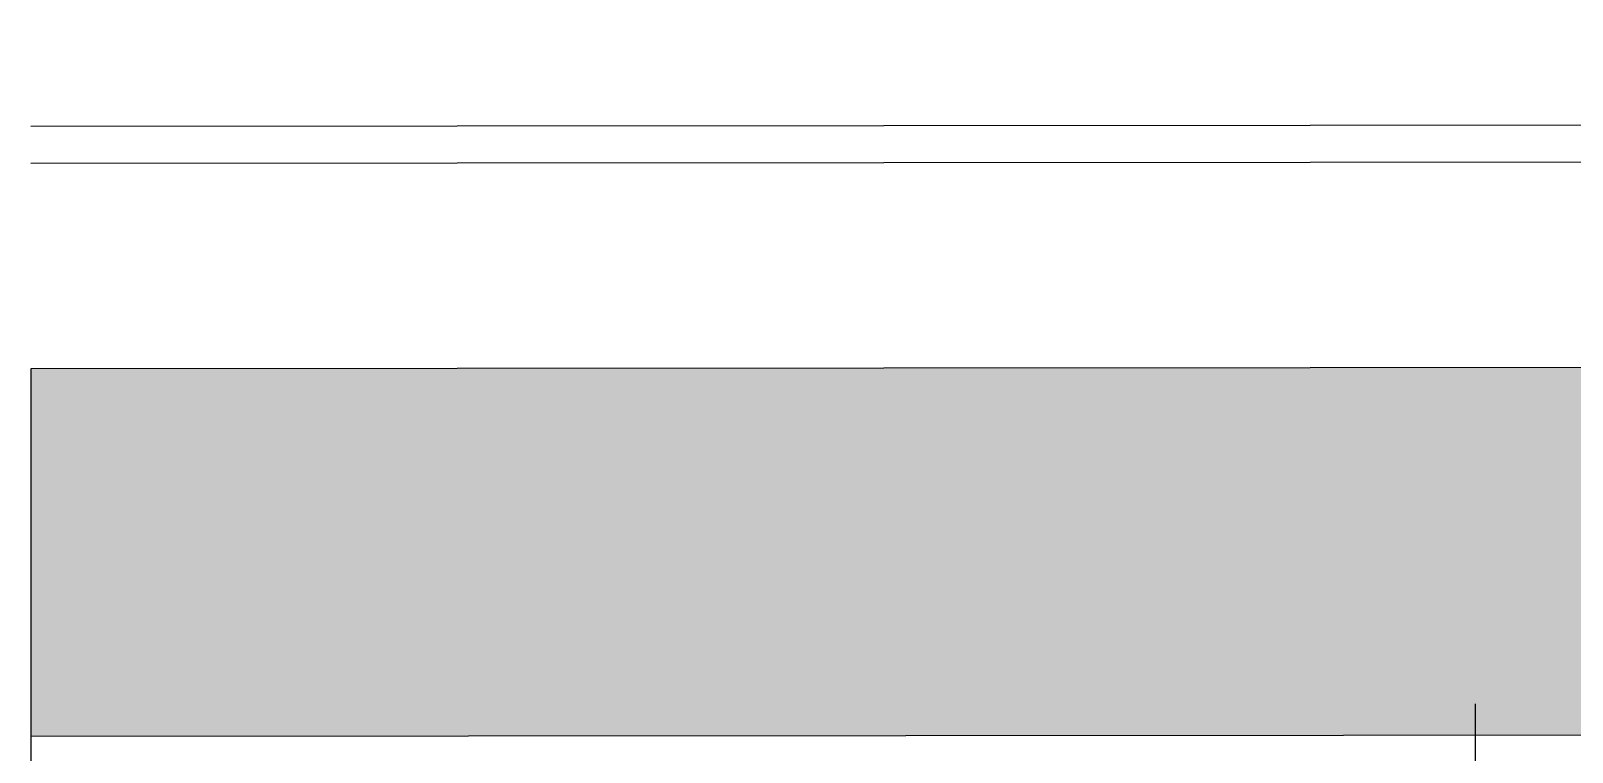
# Model space of a CAD drawing. Header units: centimetres. Extents: x -678439 to 71514, y -426864 to 8594.
# Drawn here: x 59652.6 to 60069.6, y 7050.9 to 7246.1 of the extents above; entities that cross this region are included whole.
import ezdxf

# ---------------------------------------------------------------- set-up
doc = ezdxf.new("R2010")
doc.units = ezdxf.units.CM
doc.header["$LTSCALE"] = 0.01
doc.header["$MEASUREMENT"] = 0
for name, color, linetype in [('V-0_Hatch', 16, 'Continuous'), ('V-0_Hatch_Concrete', 252, 'Continuous'), ('V-2_Column', 160, 'Continuous'), ('V-2_Wall', 4, 'Continuous'), ('V-3_Ceiling_Suspended', 202, 'Continuous')]:
    doc.layers.add(name, color=color, linetype=linetype)

# ---------------------------------------------------------------- blocks, each defined once
blk = doc.blocks.new('sdfj')
at = {"layer": 'V-0_Hatch'}
blk.add_lwpolyline([(-291572.7, -409655.49), (-291572.7, -409589.45)], dxfattribs=at)

msp = doc.modelspace()

# ---------------------------------------------------------------- hatches: boundary and pattern name
at = {"layer": 'V-0_Hatch_Concrete', "transparency": 33554534}
h = msp.add_hatch(color=256, dxfattribs=at)
h.dxf.hatch_style = 1
h.paths.add_polyline_path([(66765.71, 7245), (66735.71, 7245), (66735.71, 7155), (62269.62, 7155), (62269.62, 7245), (62239.62, 7245), (62239.62, 7056.15), (62299.62, 7055), (66765.71, 7055)])
h.paths.add_polyline_path([(60836.23, 7246.15), (60806.23, 7246.15), (60806.23, 7155.57), (59652.61, 7154.66), (59652.61, 7055.23), (60836.23, 7056.15)])

# ---------------------------------------------------------------- linework, layer by layer
at = {"layer": 'V-2_Column'}
msp.add_line((59652.61, 7154.66), (59652.61, 1205.72), dxfattribs=at)
at = {"layer": 'V-2_Column', "ltscale": 200, "transparency": 33554687}
msp.add_lwpolyline([(59652.61, 7055.23), (60836.23, 7056.15), (60836.23, 7246.15), (60806.23, 7246.15), (60806.23, 7155.57), (59652.61, 7154.66)], dxfattribs=at)
msp.add_lwpolyline([(59652.61, 7055.23), (60836.23, 7056.15), (60836.23, 7246.15), (60806.23, 7246.15), (60806.23, 7155.57), (59652.61, 7154.66)], dxfattribs=at)
at = {"layer": 'V-3_Ceiling_Suspended'}
for points in [[(60806.22, 7221.15), (59652.61, 7220.24)], [(60806.23, 7211.15), (59652.61, 7210.24)]]:
    msp.add_lwpolyline(points, dxfattribs=at)

# ---------------------------------------------------------------- block references
at = {"layer": 'V-2_Wall'}
msp.add_blockref('sdfj', (351616.06, 416653.46), dxfattribs=at)

doc.saveas('drawing.dxf')
